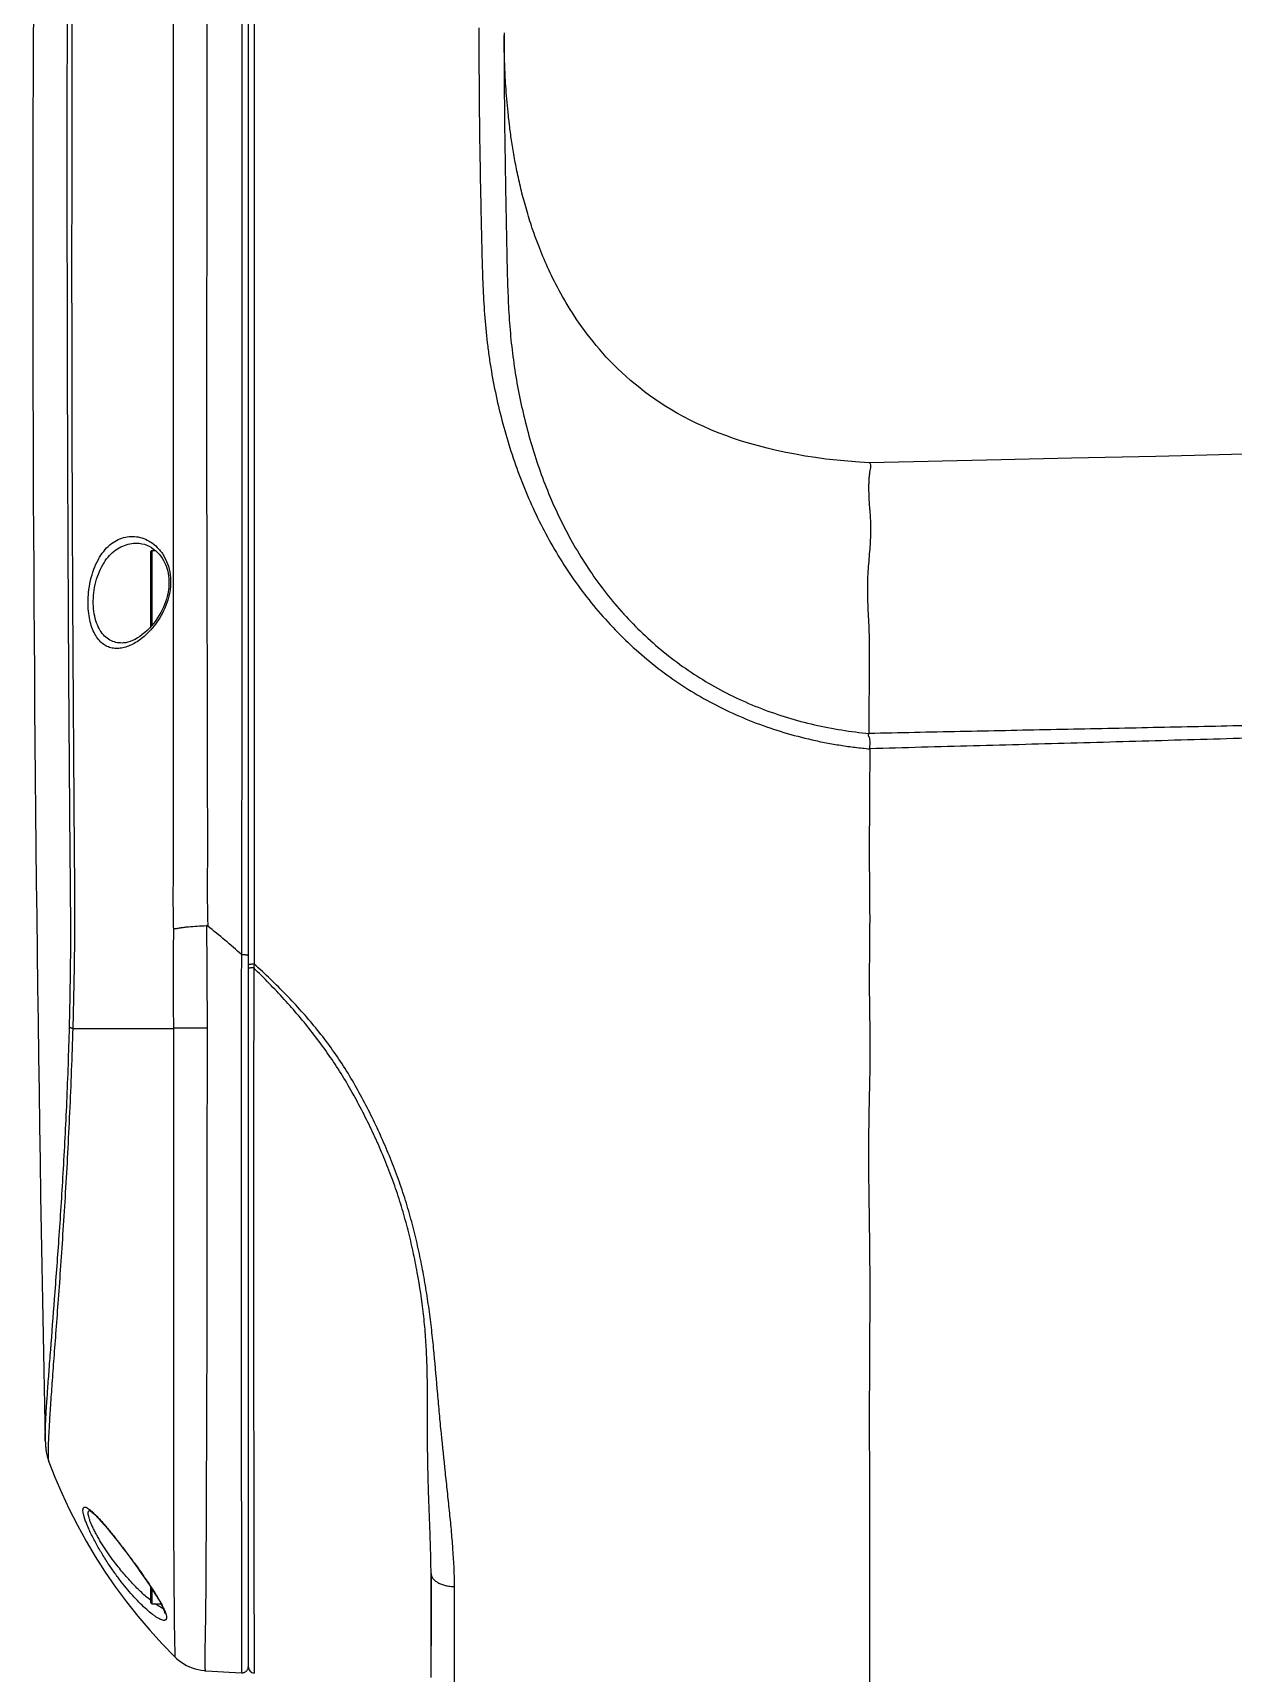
# Model space of a CAD drawing. Header units: millimetres. Extents: x 5828 to 6704, y 123 to 421.
# Drawn here: x 6366.69 to 6373.26, y 259.74 to 268.72 of the extents above; entities that cross this region are included whole.
import ezdxf

# ---------------------------------------------------------------- set-up
doc = ezdxf.new("R2010")
doc.units = ezdxf.units.MM
doc.layers.add('外形图', color=7, linetype='Continuous')

msp = doc.modelspace()

# ---------------------------------------------------------------- linework, layer by layer
at = {"layer": '外形图', "color": 7, "linetype": 'Continuous'}
for p, q in [((6367.8689, 276.3622), (6367.8689, 259.7691)), ((6367.9011, 276.3956), (6367.9011, 263.6177)), ((6367.9011, 270.5705), (6367.9011, 268.415)), ((6369.269, 268.7164), (6369.269, 268.6903)), ((6369.2691, 268.6793), (6369.269, 268.702)), ((6369.2692, 268.6638), (6369.2691, 268.6793)), ((6369.2695, 268.6461), (6369.2692, 268.6638)), ((6369.2697, 268.6316), (6369.2695, 268.6461)), ((6369.27, 268.616), (6369.2697, 268.6316)), ((6369.2704, 268.5993), (6369.27, 268.616)), ((6369.2709, 268.5816), (6369.2704, 268.5993)), ((6369.2715, 268.563), (6369.2709, 268.5816)), ((6369.2722, 268.5435), (6369.2715, 268.563)), ((6369.2727, 268.5299), (6369.2722, 268.5435)), ((6369.2733, 268.516), (6369.2727, 268.5299)), ((6369.274, 268.5016), (6369.2733, 268.516)), ((6369.2747, 268.4868), (6369.274, 268.5016)), ((6369.2755, 268.4717), (6369.2747, 268.4868)), ((6369.2764, 268.4561), (6369.2755, 268.4717)), ((6369.2774, 268.4402), (6369.2764, 268.4561)), ((6369.2784, 268.4239), (6369.2774, 268.4402)), ((6369.2796, 268.4073), (6369.2784, 268.4239)), ((6369.2808, 268.3904), (6369.2796, 268.4073)), ((6369.2822, 268.373), (6369.2808, 268.3904)), ((6369.2836, 268.3554), (6369.2822, 268.373)), ((6369.2852, 268.3373), (6369.2836, 268.3554)), ((6369.2868, 268.319), (6369.2852, 268.3373)), ((6369.2886, 268.3002), (6369.2868, 268.319)), ((6369.2906, 268.2812), (6369.2886, 268.3002)), ((6369.2926, 268.2618), (6369.2906, 268.2812)), ((6369.2984, 268.2119), (6369.296, 268.2321)), ((6372.8362, 266.3976), (6372.3747, 266.3871)), ((6373.0488, 266.4025), (6372.8362, 266.3976)), ((6373.2509, 266.4073), (6373.0488, 266.4025)), ((6373.4435, 266.4119), (6373.2509, 266.4073)), ((6371.2687, 266.3623), (6371.2685, 266.3623)), ((6367.2606, 265.9224), (6367.2606, 265.9224)), ((6367.3356, 265.4659), (6367.3356, 265.8764)), ((6367.3423, 265.4735), (6367.3423, 265.8831)), ((6367.3423, 265.8831), (6367.3593, 265.8831)), ((6367.4406, 265.6684), (6367.4384, 265.654)), ((6367.1789, 265.3757), (6367.1789, 265.3757)), ((6367.869, 263.6136), (6367.869, 263.6114)), ((6366.9096, 263.2661), (6367.4587, 263.2661)), ((6366.7575, 261.0106), (6366.7575, 261.0124)), ((6366.7775, 260.8923), (6366.7774, 260.8924)), ((6366.7775, 260.8924), (6366.7774, 260.8924)), ((6367.003, 260.6269), (6367.003, 260.6269)), ((6367.3356, 260.1231), (6367.3356, 260.2066)), ((6367.3423, 260.1164), (6367.3423, 260.1964)), ((6368.9975, 256.6159), (6368.9976, 260.2101)), ((6367.3423, 260.1164), (6367.3901, 260.1164)), ((6368.8689, 259.9534), (6368.8689, 259.8866)), ((6367.8688, 259.7683), (6367.8689, 259.7704)), ((6368.9975, 257.5635), (6368.9974, 259.7389))]:
    msp.add_line(p, q, dxfattribs=at)
for points in [[(6369.296, 268.2321), (6369.2937, 268.252), (6369.2926, 268.2618)], [(6371.2686, 266.3623), (6371.214, 266.3656), (6371.1512, 266.3704), (6371.0902, 266.3763), (6371.031, 266.383), (6370.9734, 266.3908), (6370.9176, 266.3994), (6370.8633, 266.4088), (6370.8107, 266.4191), (6370.7595, 266.4301), (6370.7098, 266.4419), (6370.6616, 266.4544), (6370.6147, 266.4676), (6370.5692, 266.4815), (6370.5251, 266.4961), (6370.4824, 266.5112), (6370.4409, 266.527), (6370.4008, 266.5434), (6370.362, 266.5603), (6370.3244, 266.5777), (6370.2881, 266.5956), (6370.2529, 266.614), (6370.219, 266.6327), (6370.1862, 266.6517), (6370.1545, 266.6711), (6370.1238, 266.6908), (6370.0943, 266.7108), (6370.0657, 266.731), (6370.0381, 266.7514), (6370.0114, 266.772), (6369.9856, 266.7928), (6369.9607, 266.8138), (6369.9366, 266.835), (6369.9134, 266.8562), (6369.8909, 266.8775), (6369.8693, 266.8989), (6369.8485, 266.9202), (6369.8284, 266.9415), (6369.8091, 266.9628), (6369.7906, 266.9839), (6369.7728, 267.0049), (6369.7557, 267.0258), (6369.7393, 267.0464), (6369.7236, 267.0668), (6369.7086, 267.0869), (6369.6943, 267.1067), (6369.6806, 267.1262), (6369.6674, 267.1454), (6369.6549, 267.1644), (6369.6428, 267.183), (6369.6312, 267.2014), (6369.62, 267.2196), (6369.6093, 267.2375), (6369.5989, 267.2551), (6369.589, 267.2725), (6369.5794, 267.2897), (6369.5702, 267.3065), (6369.5613, 267.3232), (6369.5528, 267.3395), (6369.5446, 267.3556), (6369.5366, 267.3715), (6369.529, 267.3872), (6369.5215, 267.4026), (6369.5144, 267.4179), (6369.5074, 267.433), (6369.5007, 267.4479), (6369.4941, 267.4628), (6369.4878, 267.4775), (6369.4816, 267.4921), (6369.4755, 267.5065), (6369.4697, 267.5209), (6369.464, 267.5351), (6369.4584, 267.5493), (6369.453, 267.5633), (6369.4478, 267.5772), (6369.4427, 267.5911), (6369.4377, 267.6048), (6369.4328, 267.6185), (6369.4281, 267.632), (6369.4235, 267.6455), (6369.419, 267.6588), (6369.4147, 267.6721), (6369.4104, 267.6853), (6369.4063, 267.6985), (6369.4022, 267.7115), (6369.3983, 267.7245), (6369.3945, 267.7374), (6369.3907, 267.7503), (6369.3871, 267.7631), (6369.3835, 267.7758), (6369.38, 267.7885), (6369.3766, 267.8011), (6369.3733, 267.8136), (6369.3701, 267.8261), (6369.3669, 267.8385), (6369.3639, 267.8508), (6369.3609, 267.8631), (6369.358, 267.8753), (6369.3551, 267.8875), (6369.3524, 267.8995), (6369.3497, 267.9116), (6369.347, 267.9235), (6369.3445, 267.9355), (6369.342, 267.9473), (6369.3395, 267.9591), (6369.3371, 267.9708), (6369.3348, 267.9825), (6369.3326, 267.9941), (6369.3304, 268.0056), (6369.3282, 268.0171), (6369.3262, 268.0285), (6369.3241, 268.0398), (6369.3222, 268.0511), (6369.3202, 268.0623), (6369.3184, 268.0734), (6369.3166, 268.0845), (6369.3148, 268.0955), (6369.3131, 268.1065), (6369.3114, 268.1173), (6369.3098, 268.1281), (6369.3082, 268.1388), (6369.3067, 268.1495), (6369.3052, 268.1601), (6369.3038, 268.1706), (6369.3024, 268.181), (6369.301, 268.1914), (6369.2997, 268.2017), (6369.2984, 268.2119)], [(6367.9011, 266.9354), (6367.9011, 264.364), (6367.9011, 263.6177)], [(6372.3747, 266.3871), (6371.9907, 266.3784), (6371.2685, 266.3623)], [(6367.2606, 265.9224), (6367.2721, 265.9217), (6367.2861, 265.9196), (6367.2999, 265.9161), (6367.3133, 265.9113), (6367.3263, 265.9053), (6367.3387, 265.8983), (6367.3504, 265.8902)], [(6367.3504, 265.8902), (6367.3614, 265.8813), (6367.3716, 265.8717), (6367.381, 265.8615), (6367.3896, 265.8508), (6367.3973, 265.8397), (6367.4042, 265.8283), (6367.4103, 265.8167), (6367.4157, 265.8048), (6367.4203, 265.7929), (6367.4242, 265.7808), (6367.4275, 265.7687), (6367.4301, 265.7564), (6367.4321, 265.7441), (6367.4335, 265.7316), (6367.4343, 265.719), (6367.4345, 265.7063), (6367.4342, 265.6935), (6367.4333, 265.6805), (6367.4318, 265.6674), (6367.43, 265.6554)], [(6367.43, 265.6554), (6367.4277, 265.6435), (6367.4245, 265.6298), (6367.4206, 265.6158), (6367.416, 265.6015), (6367.4106, 265.5871), (6367.4045, 265.5725), (6367.3977, 265.5577), (6367.39, 265.5429), (6367.3814, 265.528), (6367.3721, 265.5131), (6367.362, 265.4985), (6367.3511, 265.4842), (6367.3395, 265.4703)], [(6367.3395, 265.4703), (6367.3274, 265.4569), (6367.3148, 265.4443), (6367.3018, 265.4326), (6367.2886, 265.4218), (6367.2753, 265.412), (6367.2619, 265.4034), (6367.2487, 265.3958), (6367.2356, 265.3895), (6367.2227, 265.3843), (6367.2102, 265.3804), (6367.1981, 265.3776), (6367.1863, 265.3761), (6367.1789, 265.3757)], [(6366.7575, 261.0106), (6366.7577, 261.0046), (6366.7579, 260.9989), (6366.7582, 260.9933), (6366.7585, 260.9877), (6366.7588, 260.9821), (6366.7593, 260.9765), (6366.7598, 260.9708), (6366.7604, 260.9649), (6366.7612, 260.9588), (6366.7621, 260.9523), (6366.7632, 260.9456), (6366.7645, 260.9385), (6366.766, 260.931), (6366.7679, 260.9232), (6366.7701, 260.915), (6366.7726, 260.9067), (6366.7754, 260.8982), (6366.7775, 260.8923)], [(6366.7775, 260.8924), (6366.8099, 260.8096), (6366.8476, 260.7214), (6366.8887, 260.6334), (6366.933, 260.546), (6366.9807, 260.4593), (6367.0314, 260.3738), (6367.0853, 260.2897), (6367.1421, 260.2072), (6367.2018, 260.1265), (6367.2643, 260.0477), (6367.3295, 259.971), (6367.3973, 259.8964), (6367.4652, 259.8266)], [(6366.9987, 260.6275), (6366.9987, 260.6275), (6366.9989, 260.6274), (6366.9996, 260.6271), (6367.0008, 260.6264), (6367.0026, 260.6253), (6367.0049, 260.6238), (6367.0077, 260.6218), (6367.0109, 260.6193), (6367.0146, 260.6162), (6367.0187, 260.6127), (6367.0233, 260.6085), (6367.0283, 260.6038), (6367.0337, 260.5985), (6367.0395, 260.5926), (6367.0458, 260.586), (6367.0527, 260.5788), (6367.06, 260.5708), (6367.0678, 260.562), (6367.0762, 260.5524), (6367.0851, 260.542), (6367.0946, 260.5308), (6367.1047, 260.5188), (6367.1153, 260.5058), (6367.1264, 260.4921), (6367.1381, 260.4774), (6367.1504, 260.4619), (6367.1632, 260.4455), (6367.1765, 260.4282), (6367.1904, 260.41), (6367.2048, 260.391), (6367.2196, 260.3711), (6367.2349, 260.3504), (6367.2497, 260.3302)], [(6367.2497, 260.3302), (6367.2634, 260.3112), (6367.2777, 260.2912), (6367.2915, 260.2715), (6367.3048, 260.2524), (6367.3174, 260.234), (6367.3292, 260.2162)], [(6367.3292, 260.2162), (6367.3403, 260.1994), (6367.3505, 260.1835), (6367.3598, 260.1688), (6367.368, 260.1552), (6367.3754, 260.1428), (6367.3819, 260.1315), (6367.3876, 260.1211), (6367.3926, 260.1117), (6367.3969, 260.1031), (6367.4005, 260.0954), (6367.4036, 260.0885), (6367.4061, 260.0823), (6367.4081, 260.077), (6367.4096, 260.0725), (6367.4106, 260.0689), (6367.4113, 260.0661), (6367.4117, 260.0641), (6367.4118, 260.0628), (6367.4118, 260.0625)], [(6368.9974, 259.7389), (6368.9975, 259.9618), (6368.9976, 260.2101)], [(6367.4652, 259.8266), (6367.4762, 259.8162), (6367.4889, 259.8056), (6367.5024, 259.7957), (6367.5164, 259.7867), (6367.531, 259.7786), (6367.5461, 259.7714), (6367.5617, 259.7651), (6367.5775, 259.7599), (6367.5937, 259.7556), (6367.6101, 259.7524), (6367.6267, 259.7502), (6367.6327, 259.7496)], [(6367.6327, 259.7496), (6367.6713, 259.7468), (6367.7649, 259.7415), (6367.8342, 259.7384)], [(6367.8342, 259.7384), (6367.836, 259.7384), (6367.8394, 259.7386), (6367.8428, 259.7392), (6367.8462, 259.7401), (6367.8494, 259.7414), (6367.8525, 259.743), (6367.8554, 259.7449), (6367.858, 259.7471), (6367.8605, 259.7496), (6367.8626, 259.7523), (6367.8645, 259.7552), (6367.8661, 259.7583), (6367.8673, 259.7615), (6367.8682, 259.7649), (6367.8688, 259.7683)]]:
    msp.add_lwpolyline(points, dxfattribs=at)
for centre, radius, start, end in [((6674.0112, 267.4901), 307.322, 178.929172, 181.207883), ((6367.3423, 265.8764), 0.00667, 90, 180), ((6365.1274, 260.6564), 4.049, 48.07451, 51.51414), ((6375.6244, 262.5138), 7.8018, 171.86584, 172.0174), ((6367.9503, 219.7001), 43.5689, 90.40394, 90.64656), ((6367.0023, 260.6167), 0.0101, 100.97375, 103.38991), ((6367.3423, 260.1231), 0.00667, 180, 270), ((6367.9023, 259.7691), 0.0333, 180, 267.8099)]:
    msp.add_arc(centre, radius, start, end, dxfattribs=at)
for points, knots in [([(6367.6327, 276.386), (6367.6328, 276.386), (6367.6329, 276.3858), (6367.633, 276.3854), (6367.6331, 276.3848), (6367.6333, 276.3836), (6367.6335, 276.3814), (6367.6338, 276.3782), (6367.634, 276.3739), (6367.6342, 276.3688), (6367.6345, 276.3627), (6367.6347, 276.3557), (6367.635, 276.3477), (6367.6353, 276.3352), (6367.6358, 276.3172), (6367.6363, 276.2929), (6367.6369, 276.2649), (6367.6376, 276.2332), (6367.6382, 276.1979), (6367.6389, 276.159), (6367.6395, 276.1165), (6367.6402, 276.0706), (6367.641, 276.0025), (6367.6419, 275.9091), (6367.6429, 275.7873), (6367.6438, 275.653), (6367.6448, 275.5068), (6367.6458, 275.3492), (6367.6467, 275.1809), (6367.6474, 275.0027), (6367.6481, 274.8154), (6367.6487, 274.6197), (6367.6493, 274.4165), (6367.6494, 274.2065), (6367.6493, 274.0276), (6367.6493, 273.8818), (6367.6491, 273.7709), (6367.6487, 273.6591), (6367.6479, 273.5468), (6367.647, 273.4343), (6367.6464, 273.3216), (6367.6463, 273.209), (6367.6466, 273.0964), (6367.6468, 272.9838), (6367.6465, 272.8337), (6367.6452, 272.6459), (6367.6438, 272.4205), (6367.6434, 272.1952), (6367.6438, 271.9698), (6367.6444, 271.7444), (6367.6447, 271.5189), (6367.6447, 271.2934), (6367.6443, 270.9926), (6367.6437, 270.6165), (6367.6428, 270.1651), (6367.6422, 269.7134), (6367.6419, 269.2616), (6367.6418, 268.8097), (6367.6417, 268.3575), (6367.6413, 267.9052), (6367.6409, 267.4526), (6367.6407, 267.0754), (6367.6406, 266.7735), (6367.6404, 266.4716), (6367.6407, 266.094), (6367.6419, 265.7163), (6367.6427, 265.414), (6367.6429, 265.1872), (6367.6429, 264.9605), (6367.6432, 264.7337), (6367.6442, 264.5447), (6367.6449, 264.3934), (6367.645, 264.2799), (6367.6447, 264.1664), (6367.644, 264.0528), (6367.6442, 263.9393), (6367.6459, 263.8636), (6367.6472, 263.8258)], [0, 0, 0, 0, 0.000014, 0.000043, 0.000091, 0.000157, 0.000344, 0.000606, 0.000943, 0.001354, 0.00184, 0.0024, 0.003035, 0.003745, 0.005387, 0.007325, 0.009557, 0.01208, 0.014893, 0.017992, 0.021373, 0.025033, 0.028967, 0.037639, 0.047349, 0.058054, 0.069712, 0.082277, 0.095695, 0.109905, 0.124841, 0.140437, 0.156635, 0.173379, 0.190598, 0.199356, 0.208197, 0.217101, 0.226049, 0.235018, 0.24399, 0.252958, 0.261919, 0.270879, 0.279843, 0.297784, 0.31573, 0.333671, 0.351611, 0.369556, 0.387508, 0.405465, 0.423426, 0.459353, 0.495292, 0.531247, 0.567218, 0.603202, 0.6392, 0.675212, 0.711241, 0.747285, 0.765312, 0.783341, 0.81941, 0.855498, 0.87355, 0.891605, 0.90966, 0.927715, 0.945774, 0.954806, 0.963842, 0.972882, 0.981923, 0.990963, 1, 1, 1, 1]), ([(6367.8336, 263.6682), (6367.8336, 263.8213), (6367.8339, 264.1275), (6367.8344, 264.5866), (6367.8346, 265.0456), (6367.8343, 265.6572), (6367.8344, 266.4211), (6367.8344, 267.3373), (6367.8344, 268.2527), (6367.8344, 269.1673), (6367.8344, 269.9291), (6367.8344, 270.5381), (6367.8344, 270.9946), (6367.8344, 271.451), (6367.8344, 271.9071), (6367.8344, 272.3631), (6367.8344, 272.8189), (6367.8344, 273.2744), (6367.8345, 273.726), (6367.8345, 274.166), (6367.8345, 274.5208), (6367.8345, 274.7912), (6367.8345, 274.9819), (6367.8344, 275.1634), (6367.8344, 275.3349), (6367.8344, 275.4956), (6367.8344, 275.6447), (6367.8344, 275.7817), (6367.8344, 275.906), (6367.8344, 276.0014), (6367.8344, 276.0709), (6367.8344, 276.1178), (6367.8344, 276.1612), (6367.8344, 276.2009), (6367.8344, 276.237), (6367.8344, 276.2694), (6367.8344, 276.298), (6367.8344, 276.3195), (6367.8344, 276.3348), (6367.8344, 276.3449), (6367.8344, 276.354), (6367.8344, 276.3621), (6367.8344, 276.3693), (6367.8344, 276.3756), (6367.8344, 276.3809), (6367.8344, 276.3847), (6367.8344, 276.3872), (6367.8344, 276.3888), (6367.8344, 276.3901), (6367.8344, 276.3912), (6367.8344, 276.3919), (6367.8344, 276.3924), (6367.8344, 276.3927), (6367.8344, 276.3929), (6367.8344, 276.393), (6367.8344, 276.3931), (6367.8344, 276.3932), (6367.8344, 276.3932)], [0, 0, 0, 0, 0.036091, 0.072182, 0.108251, 0.144299, 0.216357, 0.288354, 0.360294, 0.432172, 0.503994, 0.539882, 0.575755, 0.61162, 0.647467, 0.683295, 0.719126, 0.754925, 0.790687, 0.825583, 0.858656, 0.874325, 0.889336, 0.903624, 0.917122, 0.929766, 0.941503, 0.952284, 0.962064, 0.970802, 0.974766, 0.978455, 0.981863, 0.984987, 0.987823, 0.990368, 0.992619, 0.994574, 0.995439, 0.99623, 0.996946, 0.997586, 0.998152, 0.998642, 0.999057, 0.999397, 0.999538, 0.999661, 0.999764, 0.999849, 0.999915, 0.999941, 0.999962, 0.999979, 0.999991, 0.999998, 1, 1, 1, 1]), ([(6367.461, 276.3151), (6367.461, 276.3151), (6367.461, 276.315), (6367.461, 276.3149), (6367.4609, 276.3148), (6367.4609, 276.3144), (6367.4609, 276.3139), (6367.4609, 276.313), (6367.4608, 276.3119), (6367.4608, 276.3106), (6367.4607, 276.309), (6367.4607, 276.3064), (6367.4606, 276.3026), (6367.4605, 276.2973), (6367.4604, 276.2911), (6367.4603, 276.2839), (6367.4602, 276.2758), (6367.46, 276.263), (6367.4598, 276.2448), (6367.4597, 276.2201), (6367.4595, 276.1916), (6367.4594, 276.1595), (6367.4593, 276.1237), (6367.4593, 276.0843), (6367.4592, 276.0413), (6367.4591, 275.9948), (6367.459, 275.926), (6367.4586, 275.8315), (6367.4581, 275.7085), (6367.4577, 275.573), (6367.4574, 275.4256), (6367.4572, 275.2669), (6367.4571, 275.0976), (6367.4569, 274.9186), (6367.4567, 274.7306), (6367.4568, 274.5345), (6367.4568, 274.3663), (6367.4566, 274.2282), (6367.4565, 274.1223), (6367.4564, 274.0149), (6367.4566, 273.8695), (6367.457, 273.7227), (6367.4568, 273.5749), (6367.4565, 273.4633), (6367.4562, 273.3516), (6367.4564, 273.2025), (6367.4573, 273.0536), (6367.4576, 272.9046), (6367.4573, 272.7928), (6367.4568, 272.681), (6367.456, 272.5318), (6367.4554, 272.3454), (6367.4557, 272.1217), (6367.4565, 271.898), (6367.4574, 271.6742), (6367.4582, 271.3757), (6367.4582, 271.0024), (6367.4578, 270.5544), (6367.4572, 270.1062), (6367.457, 269.6578), (6367.4572, 269.2092), (6367.4577, 268.7604), (6367.4581, 268.3115), (6367.4581, 267.8624), (6367.458, 267.4131), (6367.458, 266.9635), (6367.4575, 266.5887), (6367.4573, 266.2888), (6367.4573, 266.0637), (6367.4575, 265.8386), (6367.4578, 265.6135), (6367.4579, 265.3882), (6367.4577, 265.1629), (6367.4571, 264.9376), (6367.4568, 264.7123), (6367.4573, 264.5245), (6367.4578, 264.3742), (6367.4578, 264.2615), (6367.4573, 264.1487), (6367.4564, 264.0359), (6367.4563, 263.9231), (6367.4575, 263.8478), (6367.4586, 263.8102)], [0, 0, 0, 0, 0.000004, 0.000012, 0.000025, 0.000043, 0.000093, 0.000161, 0.000249, 0.000356, 0.000482, 0.000627, 0.000974, 0.001397, 0.001896, 0.002471, 0.003121, 0.003847, 0.005525, 0.007502, 0.009777, 0.012347, 0.01521, 0.018362, 0.0218, 0.02552, 0.029518, 0.038325, 0.048179, 0.059031, 0.070835, 0.083542, 0.097098, 0.11144, 0.126497, 0.1422, 0.158494, 0.166846, 0.175322, 0.18391, 0.192598, 0.210218, 0.219118, 0.22805, 0.236993, 0.245935, 0.263801, 0.272735, 0.281675, 0.290619, 0.299566, 0.317458, 0.335346, 0.353233, 0.371126, 0.389028, 0.424846, 0.460675, 0.496518, 0.532377, 0.568249, 0.604134, 0.640032, 0.675947, 0.71188, 0.747831, 0.7838, 0.801791, 0.819787, 0.837788, 0.855796, 0.87381, 0.891827, 0.909846, 0.927865, 0.945885, 0.954897, 0.963913, 0.972931, 0.981954, 0.990978, 1, 1, 1, 1]), ([(6366.9096, 263.2661), (6366.9118, 263.3391), (6366.9146, 263.4486), (6366.9172, 263.5947), (6366.9186, 263.7042), (6366.9193, 263.8134), (6366.9194, 263.9583), (6366.9187, 264.1027), (6366.9175, 264.2468), (6366.9163, 264.3907), (6366.9152, 264.5706), (6366.9137, 264.7864), (6366.9122, 265.0021), (6366.9108, 265.2178), (6366.909, 265.5053), (6366.9072, 265.8645), (6366.9055, 266.2954), (6366.9039, 266.8694), (6366.9034, 267.5864), (6366.9046, 268.446), (6366.9069, 269.3045), (6366.9097, 270.0191), (6366.9123, 270.5902), (6366.9145, 271.018), (6366.9172, 271.4457), (6366.9203, 271.873), (6366.9236, 272.2999), (6366.9264, 272.6554), (6366.9291, 272.9397), (6366.9313, 273.1529), (6366.9338, 273.3658), (6366.9359, 273.5426), (6366.9368, 273.6829), (6366.9369, 273.7863), (6366.9363, 273.8881), (6366.9353, 273.9881), (6366.9337, 274.0861), (6366.9311, 274.2126), (6366.9269, 274.3647), (6366.9201, 274.5393), (6366.9121, 274.7023), (6366.903, 274.8527), (6366.8948, 274.9697), (6366.8879, 275.0563), (6366.8829, 275.1158), (6366.8778, 275.1714), (6366.8728, 275.223), (6366.8678, 275.2705), (6366.8629, 275.3138), (6366.8582, 275.3529), (6366.8536, 275.3876), (6366.8492, 275.4179), (6366.8451, 275.4438), (6366.8418, 275.4626), (6366.8392, 275.4754), (6366.8374, 275.4833), (6366.8358, 275.49), (6366.8342, 275.4957), (6366.8327, 275.5002), (6366.8313, 275.5036), (6366.8302, 275.5057), (6366.8292, 275.5067), (6366.8286, 275.5072), (6366.828, 275.5073), (6366.8274, 275.5071), (6366.8268, 275.5065), (6366.8265, 275.5061), (6366.8264, 275.5058)], [0, 0, 0, 0, 0.017871, 0.026827, 0.035776, 0.044697, 0.05358, 0.071246, 0.080055, 0.088866, 0.106496, 0.124113, 0.14172, 0.159323, 0.176926, 0.212121, 0.247293, 0.282443, 0.352695, 0.422868, 0.492954, 0.562933, 0.597878, 0.632802, 0.667714, 0.702607, 0.737455, 0.772257, 0.78966, 0.807075, 0.824482, 0.841804, 0.850372, 0.858827, 0.867142, 0.875304, 0.883307, 0.891144, 0.90628, 0.920578, 0.933928, 0.946252, 0.957478, 0.962655, 0.967528, 0.972087, 0.976322, 0.980224, 0.983786, 0.987, 0.98986, 0.992362, 0.994503, 0.996281, 0.997033, 0.997693, 0.998262, 0.99874, 0.999127, 0.999425, 0.999635, 0.99971, 0.999769, 0.999817, 0.999866, 0.999925, 1, 1, 1, 1]), ([(6366.8899, 263.2733), (6366.8919, 263.3472), (6366.895, 263.4952), (6366.8969, 263.68), (6366.897, 263.8275), (6366.8962, 263.9739), (6366.8948, 264.1199), (6366.8934, 264.2657), (6366.8922, 264.4114), (6366.8908, 264.5936), (6366.8892, 264.8121), (6366.8871, 265.1034), (6366.8849, 265.4674), (6366.8828, 265.904), (6366.881, 266.3403), (6366.879, 266.9215), (6366.8777, 267.6473), (6366.8778, 268.5175), (6366.8796, 269.2421), (6366.8818, 269.8212), (6366.8839, 270.2552), (6366.8864, 270.689), (6366.8895, 271.1225), (6366.8932, 271.556), (6366.8973, 271.9891), (6366.9017, 272.4217), (6366.9055, 272.7821), (6366.9092, 273.0704), (6366.9121, 273.2863), (6366.9148, 273.501), (6366.9162, 273.7122), (6366.9148, 273.9172), (6366.9108, 274.1138), (6366.9049, 274.3007), (6366.8971, 274.4762), (6366.8876, 274.639), (6366.8769, 274.788), (6366.8655, 274.9221), (6366.8553, 275.0241), (6366.8472, 275.0977), (6366.8413, 275.1465), (6366.8356, 275.191), (6366.83, 275.231), (6366.8246, 275.2665), (6366.8195, 275.2974), (6366.8147, 275.3238), (6366.8108, 275.3428), (6366.8078, 275.3557), (6366.8058, 275.3636), (6366.8039, 275.3704), (6366.8022, 275.376), (6366.8005, 275.3804), (6366.799, 275.3837), (6366.7977, 275.3857), (6366.7967, 275.3867), (6366.796, 275.387), (6366.7953, 275.387), (6366.7946, 275.3867), (6366.7941, 275.3861), (6366.7936, 275.3852), (6366.7931, 275.384), (6366.7924, 275.3818), (6366.7917, 275.3784), (6366.791, 275.3733), (6366.7905, 275.3671), (6366.79, 275.3597), (6366.7899, 275.3544), (6366.7898, 275.3516)], [0, 0, 0, 0, 0.018245, 0.036508, 0.045596, 0.054638, 0.072634, 0.081618, 0.090608, 0.108591, 0.126564, 0.144529, 0.180457, 0.216372, 0.252255, 0.288111, 0.35976, 0.431324, 0.502817, 0.538533, 0.574223, 0.609892, 0.64555, 0.681201, 0.71683, 0.75241, 0.787961, 0.805749, 0.823535, 0.841254, 0.85872, 0.875631, 0.891832, 0.907251, 0.921745, 0.935188, 0.947492, 0.958586, 0.968394, 0.972792, 0.97684, 0.98053, 0.983856, 0.98681, 0.989389, 0.99159, 0.993411, 0.994179, 0.994852, 0.99543, 0.995914, 0.996304, 0.996601, 0.99681, 0.996885, 0.996944, 0.996995, 0.99705, 0.997116, 0.997201, 0.997306, 0.997433, 0.997756, 0.998173, 0.998685, 0.999294, 1, 1, 1, 1]), ([(6369.1308, 268.744), (6369.1309, 268.6394), (6369.1315, 268.4303), (6369.1343, 268.1689), (6369.1377, 267.9597), (6369.1407, 267.8028), (6369.144, 267.6459), (6369.1475, 267.489), (6369.1523, 267.3321), (6369.1608, 267.1754), (6369.173, 267.0451), (6369.1867, 266.9413), (6369.2029, 266.8379), (6369.2282, 266.7095), (6369.2661, 266.5571), (6369.3113, 266.4066), (6369.3644, 266.2586), (6369.4258, 266.1138), (6369.4957, 265.9727), (6369.5743, 265.8362), (6369.6615, 265.7048), (6369.7575, 265.5794), (6369.8621, 265.4609), (6369.9751, 265.35), (6370.096, 265.2475), (6370.2245, 265.1542), (6370.3599, 265.0708), (6370.5015, 264.9979), (6370.6973, 264.9152), (6370.8764, 264.8618), (6371.0326, 264.8291), (6371.1114, 264.8154), (6371.1906, 264.8044), (6371.2437, 264.7987), (6371.2703, 264.7964)], [0, 0, 0, 0, 0.062138, 0.124292, 0.155374, 0.18646, 0.217551, 0.248645, 0.279742, 0.310839, 0.341934, 0.357483, 0.373032, 0.404131, 0.435236, 0.466351, 0.497479, 0.528624, 0.55979, 0.590983, 0.622204, 0.65346, 0.684752, 0.716086, 0.747463, 0.778886, 0.810356, 0.841873, 0.873433, 0.936632, 0.952464, 0.968303, 0.984149, 1, 1, 1, 1]), ([(6377.4049, 268.7441), (6377.4049, 268.6514), (6377.4048, 268.4659), (6377.4053, 268.234), (6377.4059, 268.0484), (6377.4065, 267.8628), (6377.4059, 267.6307), (6377.3987, 267.3523), (6377.3803, 267.0742), (6377.3521, 266.8436), (6377.3201, 266.6606), (6377.2908, 266.5243), (6377.2558, 266.3893), (6377.2009, 266.2115), (6377.1319, 266.038), (6377.0462, 265.8724), (6376.9729, 265.7529), (6376.8901, 265.6395), (6376.7673, 265.4978), (6376.6259, 265.3726), (6376.4697, 265.2676), (6376.3459, 265.1988), (6376.217, 265.1399), (6376.0842, 265.0901), (6375.9485, 265.0482), (6375.8107, 265.0138), (6375.6945, 264.9907), (6375.601, 264.9753), (6375.5072, 264.9619), (6375.3895, 264.9481), (6375.248, 264.935), (6375.1062, 264.9244), (6374.917, 264.9125), (6374.6803, 264.9006), (6374.3961, 264.889), (6374.1119, 264.8787), (6373.8277, 264.8694), (6373.4487, 264.8577), (6372.975, 264.8439), (6372.4066, 264.8278), (6371.8384, 264.8123), (6371.4596, 264.8021), (6371.2703, 264.7971)], [0, 0, 0, 0, 0.030821, 0.061653, 0.077072, 0.092494, 0.123343, 0.154197, 0.185055, 0.215917, 0.231354, 0.246796, 0.262243, 0.277697, 0.308624, 0.324116, 0.339628, 0.355163, 0.370723, 0.401896, 0.41754, 0.433209, 0.4489, 0.464608, 0.48033, 0.496061, 0.511801, 0.519673, 0.527547, 0.543295, 0.559045, 0.574797, 0.590549, 0.622053, 0.653559, 0.685064, 0.716568, 0.748072, 0.811076, 0.874069, 0.937046, 1, 1, 1, 1]), ([(6369.269, 268.6903), (6369.269, 268.6853), (6369.269, 268.6651), (6369.269, 268.645), (6369.269, 268.6298)], [0, 0, 0, 0, 0.249758, 1, 1, 1, 1]), ([(6369.269, 268.6298), (6369.2692, 268.5306), (6369.2702, 268.3323), (6369.2731, 268.0844), (6369.2764, 267.8863), (6369.2792, 267.7379), (6369.282, 267.5896), (6369.285, 267.4414), (6369.2891, 267.2934), (6369.2965, 267.1458), (6369.3094, 266.9987), (6369.3292, 266.8524), (6369.356, 266.7071), (6369.4009, 266.5152), (6369.4593, 266.3264), (6369.5331, 266.1431), (6369.5967, 266.0088), (6369.6686, 265.8786), (6369.749, 265.753), (6369.838, 265.633), (6369.9679, 265.4814), (6370.1146, 265.3442), (6370.2758, 265.2248), (6370.4037, 265.1447), (6370.5377, 265.0746), (6370.6769, 265.015), (6370.8204, 264.9658), (6370.9672, 264.9269), (6371.1164, 264.8979), (6371.217, 264.8854), (6371.2675, 264.8808)], [0, 0, 0, 0, 0.062351, 0.124625, 0.155735, 0.186827, 0.2179, 0.248946, 0.279949, 0.310898, 0.341808, 0.372709, 0.403629, 0.434575, 0.496527, 0.527566, 0.558654, 0.589798, 0.621, 0.652263, 0.683588, 0.746388, 0.777905, 0.809485, 0.841123, 0.872816, 0.904558, 0.93634, 0.968157, 1, 1, 1, 1]), ([(6377.2701, 267.7478), (6377.2694, 267.5859), (6377.2652, 267.343), (6377.2409, 267.0205), (6377.2109, 266.7805), (6377.1669, 266.543), (6377.1067, 266.3094), (6377.0275, 266.0815), (6376.9415, 265.8992), (6376.8582, 265.761), (6376.7877, 265.6618), (6376.7093, 265.5683), (6376.623, 265.4815), (6376.5292, 265.4021), (6376.4287, 265.3308), (6376.3223, 265.2679), (6376.2113, 265.2132), (6376.0966, 265.1662), (6375.9792, 265.1261), (6375.8597, 265.0921), (6375.7387, 265.0639), (6375.6165, 265.041), (6375.4934, 265.0229), (6375.3699, 265.0085), (6375.246, 264.9968), (6375.122, 264.9871), (6374.9565, 264.9761), (6374.7494, 264.9653), (6374.5008, 264.9551), (6374.1692, 264.9439), (6373.7546, 264.9327), (6373.2571, 264.9214), (6372.7596, 264.911), (6372.2622, 264.9009), (6371.7648, 264.8907), (6371.4332, 264.8838), (6371.2675, 264.8804)], [0, 0, 0, 0, 0.061589, 0.092304, 0.122957, 0.153551, 0.184095, 0.21462, 0.245197, 0.260546, 0.275944, 0.291397, 0.306904, 0.322463, 0.33807, 0.353717, 0.369397, 0.385104, 0.400829, 0.416568, 0.432318, 0.448076, 0.463839, 0.479605, 0.495374, 0.511144, 0.526915, 0.558458, 0.590002, 0.621546, 0.684635, 0.747722, 0.810807, 0.873885, 0.936951, 1, 1, 1, 1]), ([(6371.2675, 264.8804), (6371.2679, 264.904), (6371.268, 264.9517), (6371.268, 265.0239), (6371.2682, 265.0971), (6371.2688, 265.1704), (6371.2696, 265.2432), (6371.2701, 265.315), (6371.2695, 265.3852), (6371.2674, 265.4537), (6371.2642, 265.5202), (6371.2609, 265.5847), (6371.259, 265.6471), (6371.2594, 265.7075), (6371.2621, 265.7658), (6371.2663, 265.8219), (6371.271, 265.8759), (6371.2748, 265.9276), (6371.2769, 265.9771), (6371.2768, 266.0241), (6371.2748, 266.0683), (6371.2716, 266.1097), (6371.2686, 266.148), (6371.2668, 266.1832), (6371.2662, 266.215), (6371.2663, 266.2435), (6371.2669, 266.2689), (6371.2686, 266.2911), (6371.2715, 266.3103), (6371.2744, 266.3243), (6371.2761, 266.3342), (6371.2768, 266.3405), (6371.2768, 266.346), (6371.2761, 266.3518), (6371.2744, 266.3567), (6371.272, 266.3601), (6371.2708, 266.3613), (6371.2702, 266.3617)], [0, 0, 0, 0, 0.047675, 0.096485, 0.145935, 0.195484, 0.24464, 0.293034, 0.340406, 0.386586, 0.431463, 0.474957, 0.517025, 0.557676, 0.596954, 0.634871, 0.671368, 0.706343, 0.739696, 0.771351, 0.801235, 0.829229, 0.855161, 0.878878, 0.900326, 0.919523, 0.936539, 0.951506, 0.964567, 0.975707, 0.980492, 0.984728, 0.988425, 0.991622, 0.996665, 0.998552, 1, 1, 1, 1]), ([(6371.2702, 266.3617), (6371.2701, 266.3618), (6371.2696, 266.3621), (6371.269, 266.3623), (6371.2686, 266.3623)], [0, 0, 0, 0, 0.293458, 1, 1, 1, 1]), ([(6366.9946, 265.6526), (6366.9969, 265.6747), (6367.0039, 265.7176), (6367.0216, 265.7783), (6367.0422, 265.8241), (6367.0616, 265.8563), (6367.0815, 265.8839), (6367.109, 265.9129), (6367.146, 265.9388), (6367.1853, 265.9548), (6367.2259, 265.961), (6367.2668, 265.9577), (6367.3071, 265.9449), (6367.3458, 265.9225), (6367.3747, 265.8962), (6367.3954, 265.8703), (6367.415, 265.8397), (6367.434, 265.7945), (6367.445, 265.7333), (6367.4435, 265.6902), (6367.4406, 265.6684)], [0, 0, 0, 0, 0.080316, 0.157214, 0.228457, 0.261671, 0.293264, 0.351865, 0.405481, 0.455726, 0.504355, 0.553039, 0.603266, 0.656357, 0.713556, 0.744125, 0.776176, 0.845042, 0.920292, 1, 1, 1, 1]), ([(6367.0231, 265.6497), (6367.0254, 265.6703), (6367.0328, 265.7102), (6367.0515, 265.7661), (6367.0769, 265.815), (6367.1076, 265.8552), (6367.1425, 265.8862), (6367.1803, 265.9078), (6367.22, 265.9202), (6367.2472, 265.9226), (6367.2606, 265.9224)], [0, 0, 0, 0, 0.156508, 0.306121, 0.444739, 0.571365, 0.687358, 0.795397, 0.89861, 1, 1, 1, 1]), ([(6367.3356, 265.4484), (6367.3262, 265.4379), (6367.307, 265.4185), (6367.2763, 265.3934), (6367.2451, 265.3733), (6367.2139, 265.3583), (6367.183, 265.3487), (6367.1527, 265.3448), (6367.1234, 265.347), (6367.0955, 265.356), (6367.0698, 265.372), (6367.0469, 265.395), (6367.0273, 265.425), (6367.0116, 265.4615), (6367, 265.5038), (6366.9931, 265.5508), (6366.991, 265.601), (6366.9928, 265.6353), (6366.9946, 265.6526)], [0, 0, 0, 0, 0.069937, 0.135511, 0.196747, 0.25378, 0.306946, 0.356888, 0.404706, 0.452041, 0.500989, 0.553775, 0.612303, 0.677775, 0.750455, 0.829602, 0.913552, 1, 1, 1, 1]), ([(6367.1789, 265.3757), (6367.1672, 265.3755), (6367.1438, 265.3777), (6367.1103, 265.3903), (6367.0804, 265.413), (6367.0554, 265.4455), (6367.0363, 265.4872), (6367.024, 265.5368), (6367.0191, 265.592), (6367.0209, 265.6303), (6367.0231, 265.6497)], [0, 0, 0, 0, 0.097898, 0.194932, 0.296643, 0.408907, 0.536063, 0.679298, 0.835935, 1, 1, 1, 1]), ([(6367.4384, 265.654), (6367.4314, 265.6141), (6367.4109, 265.5568), (6367.3705, 265.4907), (6367.3476, 265.4617), (6367.3356, 265.4484)], [0, 0, 0, 0, 0.523674, 0.769316, 1, 1, 1, 1]), ([(6371.2699, 264.8593), (6371.2682, 264.8609), (6371.2659, 264.8635), (6371.2638, 264.8673), (6371.2629, 264.8702), (6371.263, 264.8731), (6371.2639, 264.8758), (6371.2654, 264.8782), (6371.2667, 264.8797), (6371.2674, 264.8804)], [0, 0, 0, 0, 0.285388, 0.415832, 0.535832, 0.64918, 0.762486, 0.879284, 1, 1, 1, 1]), ([(6371.2703, 264.7971), (6371.2703, 264.8027), (6371.2714, 264.8111), (6371.273, 264.822), (6371.2737, 264.8326), (6371.2719, 264.8427), (6371.2702, 264.8524), (6371.2698, 264.857), (6371.2699, 264.8593)], [0, 0, 0, 0, 0.271094, 0.403022, 0.530877, 0.776464, 0.892114, 1, 1, 1, 1]), ([(6371.2703, 264.7971), (6371.2703, 264.7527), (6371.2701, 264.6641), (6371.2694, 264.5311), (6371.2683, 264.3982), (6371.2678, 264.2874), (6371.2678, 264.1987), (6371.2683, 264.11), (6371.2695, 263.9991), (6371.2702, 263.8882), (6371.27, 263.7994), (6371.2694, 263.7329), (6371.2686, 263.6664), (6371.268, 263.6), (6371.2677, 263.5334), (6371.268, 263.4447), (6371.2698, 263.3334), (6371.2719, 263.1995), (6371.2714, 263.065), (6371.2686, 262.93), (6371.2655, 262.7948), (6371.2637, 262.6595), (6371.2636, 262.5245), (6371.2648, 262.3901), (6371.2668, 262.2564), (6371.2687, 262.1238), (6371.27, 261.9925), (6371.2708, 261.8203), (6371.2699, 261.609), (6371.2683, 261.3603), (6371.2678, 261.1177), (6371.2684, 260.8804), (6371.2693, 260.6472), (6371.2698, 260.4169), (6371.2699, 260.111), (6371.2693, 259.8039), (6371.2688, 259.4935), (6371.2686, 259.1716), (6371.2688, 258.7545), (6371.2688, 258.3279), (6371.2688, 257.976), (6371.2688, 257.617), (6371.2688, 257.1704), (6371.2688, 256.8138), (6371.2688, 256.6373)], [0, 0, 0, 0, 0.016294, 0.032588, 0.048883, 0.06518, 0.073331, 0.081484, 0.097793, 0.114106, 0.12226, 0.130412, 0.138561, 0.146709, 0.154857, 0.163011, 0.179351, 0.195762, 0.212252, 0.228805, 0.245393, 0.261982, 0.278538, 0.295027, 0.311415, 0.327673, 0.343777, 0.359705, 0.390981, 0.421453, 0.451154, 0.480187, 0.5087, 0.536869, 0.564876, 0.621154, 0.649786, 0.678972, 0.739512, 0.803113, 0.835828, 0.868897, 0.935108, 1, 1, 1, 1]), ([(6367.4586, 263.8102), (6367.4585, 263.7651), (6367.458, 263.6747), (6367.4578, 263.5388), (6367.4581, 263.4026), (6367.4585, 263.3116), (6367.4587, 263.2661)], [0, 0, 0, 0, 0.248825, 0.498633, 0.749127, 1, 1, 1, 1]), ([(6367.4586, 263.8102), (6367.4616, 263.8109), (6367.4676, 263.812), (6367.477, 263.8137), (6367.4867, 263.8154), (6367.5005, 263.8174), (6367.5185, 263.8199), (6367.5494, 263.8233), (6367.5901, 263.8265), (6367.6233, 263.828), (6367.6403, 263.8285)], [0, 0, 0, 0, 0.049535, 0.101431, 0.155551, 0.211745, 0.329913, 0.454909, 0.72085, 1, 1, 1, 1]), ([(6367.6472, 263.8258), (6367.6462, 263.8266), (6367.6441, 263.828), (6367.6415, 263.8286), (6367.6403, 263.8285)], [0, 0, 0, 0, 0.500013, 1, 1, 1, 1]), ([(6367.6403, 263.8285), (6367.6405, 263.7821), (6367.641, 263.6889), (6367.642, 263.5489), (6367.6428, 263.4085), (6367.6431, 263.3147), (6367.6432, 263.2678)], [0, 0, 0, 0, 0.248695, 0.498458, 0.749005, 1, 1, 1, 1]), ([(6367.8342, 259.7384), (6367.8342, 259.7384), (6367.8342, 259.7385), (6367.8342, 259.7386), (6367.8342, 259.7388), (6367.8342, 259.7392), (6367.8341, 259.7398), (6367.8341, 259.7405), (6367.8341, 259.7414), (6367.8341, 259.7424), (6367.834, 259.7441), (6367.834, 259.7466), (6367.834, 259.7502), (6367.8339, 259.7543), (6367.8339, 259.7591), (6367.8338, 259.7646), (6367.8338, 259.7732), (6367.8337, 259.7855), (6367.8337, 259.8022), (6367.8336, 259.8214), (6367.8336, 259.843), (6367.8336, 259.867), (6367.8335, 259.8934), (6367.8335, 259.922), (6367.8335, 259.9529), (6367.8335, 259.9986), (6367.8334, 260.0612), (6367.8333, 260.1427), (6367.8332, 260.2326), (6367.833, 260.3307), (6367.8328, 260.4366), (6367.8326, 260.5502), (6367.8325, 260.6711), (6367.8323, 260.7991), (6367.8321, 260.983), (6367.8319, 261.228), (6367.8318, 261.5382), (6367.8317, 261.8676), (6367.8316, 262.2124), (6367.8316, 262.5076), (6367.8317, 262.7485), (6367.8318, 262.9317), (6367.832, 263.085), (6367.8321, 263.208), (6367.8321, 263.3004), (6367.8322, 263.3773), (6367.8321, 263.4388), (6367.832, 263.4849), (6367.832, 263.531), (6367.8323, 263.577), (6367.8327, 263.623), (6367.8328, 263.6536), (6367.8328, 263.6689)], [0, 0, 0, 0, 0.000006, 0.000021, 0.000082, 0.000183, 0.000325, 0.000507, 0.000729, 0.000993, 0.001297, 0.002029, 0.002925, 0.003987, 0.005213, 0.006605, 0.008161, 0.011764, 0.016015, 0.020902, 0.02641, 0.032524, 0.039232, 0.046522, 0.054387, 0.062821, 0.081385, 0.102155, 0.125041, 0.150008, 0.176988, 0.2059, 0.236689, 0.269283, 0.303598, 0.377044, 0.456276, 0.540411, 0.628457, 0.719421, 0.7657, 0.812353, 0.859246, 0.882738, 0.906237, 0.929725, 0.941461, 0.95319, 0.964909, 0.976619, 0.988317, 1, 1, 1, 1]), ([(6367.8689, 263.6636), (6367.8689, 263.6637), (6367.8688, 263.6642), (6367.8681, 263.6647), (6367.8673, 263.6651), (6367.866, 263.6656), (6367.8645, 263.6661), (6367.8618, 263.6667), (6367.8578, 263.6673), (6367.8524, 263.6679), (6367.8474, 263.6682), (6367.843, 263.6684), (6367.8402, 263.6685), (6367.838, 263.6685), (6367.8357, 263.6685), (6367.8339, 263.6686), (6367.8328, 263.6689)], [0, 0, 0, 0, 0.014639, 0.034509, 0.061831, 0.097187, 0.140649, 0.191971, 0.316415, 0.465895, 0.634407, 0.72365, 0.81502, 0.861155, 0.907454, 1, 1, 1, 1]), ([(6367.9011, 263.6177), (6367.899, 263.6177), (6367.8948, 263.6176), (6367.8888, 263.6172), (6367.8833, 263.6166), (6367.8785, 263.6159), (6367.8746, 263.615), (6367.8719, 263.6141), (6367.8704, 263.6133), (6367.8694, 263.6126), (6367.8689, 263.6119), (6367.8689, 263.6114)], [0, 0, 0, 0, 0.188433, 0.368948, 0.535209, 0.681483, 0.802957, 0.896162, 0.93173, 0.960187, 1, 1, 1, 1]), ([(6367.8982, 263.5972), (6367.8944, 263.5972), (6367.8889, 263.5971), (6367.8819, 263.5966), (6367.8776, 263.5963), (6367.874, 263.5958), (6367.8717, 263.5954), (6367.8702, 263.595), (6367.8695, 263.5947), (6367.8689, 263.5944), (6367.8689, 263.5942)], [0, 0, 0, 0, 0.38592, 0.556525, 0.704729, 0.825843, 0.916202, 0.949101, 0.973691, 1, 1, 1, 1]), ([(6367.8982, 263.5972), (6367.8982, 263.5365), (6367.8982, 263.415), (6367.8982, 263.172), (6367.8978, 262.8697), (6367.8976, 262.5109), (6367.8976, 262.1601), (6367.8977, 261.8212), (6367.8978, 261.4979), (6367.898, 261.1936), (6367.8983, 260.9536), (6367.8985, 260.7736), (6367.8987, 260.6483), (6367.8989, 260.5301), (6367.8992, 260.4191), (6367.8994, 260.3155), (6367.8996, 260.2197), (6367.8998, 260.1318), (6367.9, 260.0521), (6367.9001, 259.9908), (6367.9002, 259.9461), (6367.9002, 259.9158), (6367.9002, 259.8877), (6367.9003, 259.8619), (6367.9003, 259.8383), (6367.9004, 259.8171), (6367.9004, 259.7983), (6367.9005, 259.7819), (6367.9006, 259.7698), (6367.9006, 259.7614), (6367.9007, 259.7561), (6367.9007, 259.7514), (6367.9007, 259.7473), (6367.9008, 259.7438), (6367.9008, 259.7414), (6367.9008, 259.7397), (6367.9009, 259.7387), (6367.9009, 259.7378), (6367.9009, 259.7371), (6367.9009, 259.7366), (6367.9009, 259.7362), (6367.901, 259.736), (6367.901, 259.7359), (6367.901, 259.7359), (6367.901, 259.7358), (6367.901, 259.7358)], [0, 0, 0, 0, 0.047159, 0.094423, 0.188794, 0.282044, 0.373182, 0.461276, 0.545347, 0.624424, 0.697646, 0.731831, 0.764287, 0.794931, 0.823698, 0.850535, 0.875368, 0.898143, 0.918824, 0.937323, 0.945735, 0.953583, 0.96086, 0.967557, 0.973662, 0.979159, 0.984035, 0.988275, 0.991868, 0.993419, 0.994805, 0.996027, 0.997085, 0.997978, 0.998708, 0.999011, 0.999274, 0.999495, 0.999677, 0.999818, 0.999918, 0.999954, 0.999979, 0.999994, 1, 1, 1, 1]), ([(6368.869, 260.2816), (6368.869, 260.3122), (6368.8681, 260.3737), (6368.8652, 260.4665), (6368.8616, 260.5605), (6368.8579, 260.6559), (6368.8546, 260.7528), (6368.852, 260.8511), (6368.8503, 260.9512), (6368.8494, 261.0529), (6368.8493, 261.1565), (6368.8496, 261.2619), (6368.8489, 261.3694), (6368.8456, 261.4788), (6368.839, 261.5898), (6368.8248, 261.7409), (6368.8019, 261.893), (6368.7714, 262.0455), (6368.7443, 262.1609), (6368.7125, 262.2761), (6368.6758, 262.3906), (6368.634, 262.504), (6368.5874, 262.6159), (6368.5368, 262.7263), (6368.4823, 262.8348), (6368.4239, 262.9412), (6368.361, 263.0448), (6368.2935, 263.145), (6368.1975, 263.2738), (6368.0933, 263.396), (6367.9835, 263.5127), (6367.9269, 263.5694), (6367.8982, 263.5972)], [0, 0, 0, 0, 0.025664, 0.051592, 0.077874, 0.10455, 0.131633, 0.159138, 0.187093, 0.215526, 0.244462, 0.273939, 0.303984, 0.334582, 0.365694, 0.397287, 0.46177, 0.494588, 0.527726, 0.561135, 0.594763, 0.628553, 0.662451, 0.696404, 0.730365, 0.764294, 0.798158, 0.831938, 0.865637, 0.932857, 0.966432, 1, 1, 1, 1]), ([(6368.9976, 260.2101), (6368.9976, 260.2793), (6368.9924, 260.3832), (6368.9805, 260.5215), (6368.9701, 260.6257), (6368.9589, 260.7303), (6368.9438, 260.8712), (6368.9289, 261.0132), (6368.9152, 261.1566), (6368.9021, 261.3029), (6368.8897, 261.451), (6368.8745, 261.6006), (6368.8605, 261.7146), (6368.8436, 261.8296), (6368.8235, 261.9455), (6368.7997, 262.0619), (6368.7717, 262.1786), (6368.739, 262.2951), (6368.7014, 262.4108), (6368.6588, 262.5254), (6368.6118, 262.6387), (6368.5608, 262.7504), (6368.5059, 262.8603), (6368.4469, 262.9678), (6368.3829, 263.0721), (6368.3135, 263.1727), (6368.2141, 263.301), (6368.1053, 263.4214), (6367.9904, 263.5354), (6367.9311, 263.5906), (6367.9011, 263.6177)], [0, 0, 0, 0, 0.056241, 0.084478, 0.11283, 0.141325, 0.169994, 0.22798, 0.257358, 0.287033, 0.347385, 0.378111, 0.409222, 0.440718, 0.472583, 0.504794, 0.537311, 0.570087, 0.60307, 0.636202, 0.66943, 0.702704, 0.735978, 0.769211, 0.80237, 0.835439, 0.868425, 0.934232, 0.967115, 1, 1, 1, 1]), ([(6366.7575, 261.0124), (6366.7574, 261.0189), (6366.7574, 261.0332), (6366.758, 261.0673), (6366.7602, 261.12), (6366.7645, 261.1951), (6366.7706, 261.2855), (6366.7783, 261.3907), (6366.7911, 261.5586), (6366.8099, 261.7995), (6366.8336, 262.1215), (6366.8569, 262.4813), (6366.877, 262.8694), (6366.8864, 263.1367), (6366.8899, 263.2733)], [0, 0, 0, 0, 0.008573, 0.018969, 0.045162, 0.078422, 0.118525, 0.165207, 0.218159, 0.341468, 0.485269, 0.64583, 0.818942, 1, 1, 1, 1]), ([(6366.7774, 260.8924), (6366.7771, 260.8935), (6366.7764, 260.8961), (6366.7757, 260.9006), (6366.7752, 260.9065), (6366.7746, 260.9169), (6366.7743, 260.9332), (6366.7745, 260.9567), (6366.7752, 260.9853), (6366.7766, 261.019), (6366.7785, 261.0577), (6366.781, 261.1014), (6366.784, 261.1499), (6366.7889, 261.2239), (6366.7962, 261.3277), (6366.8063, 261.4652), (6366.8178, 261.6189), (6366.8303, 261.7878), (6366.8433, 261.9703), (6366.8564, 262.1652), (6366.8693, 262.3707), (6366.8815, 262.5853), (6366.8964, 262.8848), (6366.9051, 263.1126), (6366.9096, 263.2661)], [0, 0, 0, 0, 0.001407, 0.003342, 0.005818, 0.008839, 0.016522, 0.026394, 0.038437, 0.052627, 0.068937, 0.087337, 0.107783, 0.130233, 0.18095, 0.239059, 0.304075, 0.375463, 0.452638, 0.534972, 0.621802, 0.712437, 0.806166, 1, 1, 1, 1]), ([(6366.89, 263.2733), (6366.8909, 263.2726), (6366.8933, 263.2713), (6366.8977, 263.2695), (6366.9032, 263.2678), (6366.9074, 263.2667), (6366.9096, 263.2661)], [0, 0, 0, 0, 0.168314, 0.390404, 0.667662, 1, 1, 1, 1]), ([(6367.4587, 263.2661), (6367.4589, 263.2101), (6367.4593, 263.0981), (6367.4593, 262.8752), (6367.4587, 262.5996), (6367.4585, 262.2743), (6367.4588, 261.9583), (6367.4593, 261.6547), (6367.4594, 261.3665), (6367.4592, 261.0965), (6367.4591, 260.8841), (6367.4592, 260.7252), (6367.4594, 260.6149), (6367.4597, 260.5108), (6367.4602, 260.4133), (6367.4608, 260.3226), (6367.4613, 260.2389), (6367.462, 260.1625), (6367.4627, 260.0935), (6367.4632, 260.0322), (6367.4638, 259.9787), (6367.4644, 259.9389), (6367.465, 259.9111), (6367.4654, 259.8932), (6367.4657, 259.8774), (6367.466, 259.8637), (6367.4662, 259.8537), (6367.4662, 259.8467), (6367.4662, 259.8423), (6367.4662, 259.8384), (6367.4662, 259.8351), (6367.4661, 259.8324), (6367.4659, 259.8302), (6367.4658, 259.8287), (6367.4657, 259.8277), (6367.4656, 259.8272), (6367.4654, 259.8264), (6367.4652, 259.8266)], [0, 0, 0, 0, 0.048903, 0.09768, 0.194382, 0.289242, 0.381411, 0.469985, 0.554046, 0.632767, 0.705431, 0.739287, 0.771385, 0.801654, 0.830039, 0.856446, 0.880782, 0.903025, 0.923095, 0.940918, 0.956486, 0.969791, 0.975581, 0.980782, 0.985381, 0.989363, 0.992718, 0.994156, 0.995436, 0.996556, 0.997517, 0.998319, 0.998962, 0.999448, 0.999633, 0.99978, 1, 1, 1, 1]), ([(6367.6432, 263.2678), (6367.6434, 263.1533), (6367.6429, 262.9253), (6367.6421, 262.586), (6367.6418, 262.2533), (6367.6418, 261.9301), (6367.6416, 261.6198), (6367.6408, 261.3253), (6367.6397, 261.0495), (6367.6386, 260.795), (6367.6378, 260.5973), (6367.6372, 260.4515), (6367.6368, 260.352), (6367.6364, 260.2594), (6367.6357, 260.1739), (6367.635, 260.0959), (6367.6341, 260.0254), (6367.633, 259.9628), (6367.632, 259.9155), (6367.6314, 259.8816), (6367.631, 259.8591), (6367.6308, 259.8387), (6367.6308, 259.8203), (6367.6308, 259.804), (6367.631, 259.7898), (6367.6312, 259.7777), (6367.6314, 259.7691), (6367.6316, 259.7632), (6367.6317, 259.7597), (6367.6319, 259.7567), (6367.632, 259.7542), (6367.6322, 259.7523), (6367.6323, 259.7509), (6367.6325, 259.7501), (6367.6326, 259.7497), (6367.6327, 259.7496), (6367.6327, 259.7496)], [0, 0, 0, 0, 0.097685, 0.194405, 0.28927, 0.381415, 0.46993, 0.553907, 0.632522, 0.705064, 0.770888, 0.801093, 0.829415, 0.855767, 0.880057, 0.902263, 0.922311, 0.94013, 0.955708, 0.962655, 0.969038, 0.974851, 0.980083, 0.984725, 0.988763, 0.992188, 0.994991, 0.996158, 0.997169, 0.998024, 0.998723, 0.999267, 0.999658, 0.999897, 0.999963, 1, 1, 1, 1]), ([(6367.1051, 260.3314), (6367.0925, 260.3502), (6367.0685, 260.3879), (6367.0358, 260.4445), (6367.0117, 260.4909), (6366.9952, 260.5264), (6366.9849, 260.5507), (6366.9777, 260.5698), (6366.9729, 260.5839), (6366.9691, 260.5962), (6366.9657, 260.6096), (6366.9639, 260.6219), (6366.9637, 260.63), (6366.9642, 260.6348), (6366.9652, 260.6387), (6366.9669, 260.6417), (6366.9693, 260.6439), (6366.9723, 260.6449), (6366.9757, 260.645), (6366.9796, 260.6441), (6366.984, 260.6424), (6366.9908, 260.6388), (6367.0004, 260.632), (6367.0128, 260.6216), (6367.0267, 260.6085), (6367.0418, 260.5929), (6367.0581, 260.5753), (6367.0752, 260.5558), (6367.0931, 260.5347), (6367.1117, 260.5122), (6367.1376, 260.4801), (6367.1707, 260.4378), (6367.2107, 260.3851), (6367.2374, 260.349), (6367.2507, 260.3307)], [0, 0, 0, 0, 0.087522, 0.172844, 0.252967, 0.289925, 0.324107, 0.354956, 0.368962, 0.381943, 0.404588, 0.422606, 0.429862, 0.435984, 0.441093, 0.4454, 0.449244, 0.453089, 0.457392, 0.462459, 0.468451, 0.47544, 0.492493, 0.51355, 0.538291, 0.566357, 0.597382, 0.630991, 0.666834, 0.704591, 0.743965, 0.826482, 0.912423, 1, 1, 1, 1]), ([(6367.132, 260.3497), (6367.1211, 260.3644), (6367.1, 260.3938), (6367.0705, 260.4384), (6367.0483, 260.4755), (6367.0325, 260.5043), (6367.0221, 260.5247), (6367.013, 260.544), (6367.0054, 260.5618), (6366.9994, 260.578), (6366.9951, 260.5921), (6366.9927, 260.604), (6366.9921, 260.6126), (6366.9928, 260.6181), (6366.9937, 260.6212), (6366.9952, 260.6237), (6366.9966, 260.625), (6366.9973, 260.6254)], [0, 0, 0, 0, 0.174331, 0.345508, 0.50913, 0.586371, 0.659457, 0.727464, 0.789431, 0.844418, 0.891584, 0.930327, 0.960482, 0.972534, 0.982836, 0.991788, 1, 1, 1, 1]), ([(6366.9973, 260.6254), (6366.9975, 260.6256), (6366.9983, 260.6261), (6366.9993, 260.6264), (6367, 260.6266)], [0, 0, 0, 0, 0.245323, 1, 1, 1, 1]), ([(6367.3356, 260.1334), (6367.3183, 260.1471), (6367.2834, 260.1778), (6367.2322, 260.2291), (6367.1809, 260.2869), (6367.1481, 260.3283), (6367.132, 260.3497)], [0, 0, 0, 0, 0.222409, 0.46818, 0.729724, 1, 1, 1, 1]), ([(6367.3356, 260.2088), (6367.3455, 260.1938), (6367.3597, 260.1717), (6367.3775, 260.1424), (6367.3892, 260.122), (6367.3994, 260.1028), (6367.408, 260.0852), (6367.4146, 260.0693), (6367.419, 260.0556), (6367.421, 260.0455), (6367.4211, 260.0387), (6367.4206, 260.0347), (6367.4195, 260.0312), (6367.4177, 260.0285), (6367.4152, 260.0265), (6367.4122, 260.0252), (6367.4087, 260.0247), (6367.403, 260.025), (6367.3947, 260.0271), (6367.3838, 260.0319), (6367.3715, 260.0387), (6367.358, 260.0476), (6367.3378, 260.0624), (6367.311, 260.085), (6367.2778, 260.1166), (6367.2432, 260.1529), (6367.208, 260.1932), (6367.1729, 260.2367), (6367.1382, 260.283), (6367.116, 260.3151), (6367.1051, 260.3314)], [0, 0, 0, 0, 0.082599, 0.121274, 0.157645, 0.191232, 0.221519, 0.247991, 0.270212, 0.287944, 0.295174, 0.301413, 0.306832, 0.311695, 0.316363, 0.32122, 0.326585, 0.332667, 0.347362, 0.365636, 0.387352, 0.412233, 0.439967, 0.502803, 0.573777, 0.651208, 0.733727, 0.820144, 0.90931, 1, 1, 1, 1]), ([(6367.2507, 260.3307), (6367.2654, 260.3104), (6367.2942, 260.2701), (6367.3222, 260.2291), (6367.3356, 260.2088)], [0, 0, 0, 0, 0.507707, 1, 1, 1, 1]), ([(6368.8689, 259.7127), (6368.8689, 259.8541), (6368.8689, 260.0438), (6368.869, 260.2334), (6368.869, 260.2816)], [0, 0, 0, 0, 0.745839, 1, 1, 1, 1]), ([(6368.869, 260.2593), (6368.869, 260.2185), (6368.8689, 260.1166), (6368.8689, 260.0146), (6368.8689, 259.9534)], [0, 0, 0, 0, 0.399747, 1, 1, 1, 1]), ([(6368.869, 260.2816), (6368.869, 260.277), (6368.8708, 260.2673), (6368.8785, 260.2539), (6368.8907, 260.2417), (6368.9067, 260.2311), (6368.9262, 260.2223), (6368.9483, 260.2157), (6368.9724, 260.2114), (6368.9891, 260.2102), (6368.9976, 260.2101)], [0, 0, 0, 0, 0.086844, 0.180896, 0.287025, 0.407206, 0.541083, 0.68667, 0.840894, 1, 1, 1, 1]), ([(6367.4037, 260.0882), (6367.3963, 260.0917), (6367.3807, 260.1006), (6367.3659, 260.1107), (6367.358, 260.1163)], [0, 0, 0, 0, 0.459454, 1, 1, 1, 1])]:
    msp.add_open_spline(points, degree=3, knots=knots, dxfattribs=at)

doc.saveas('drawing.dxf')
